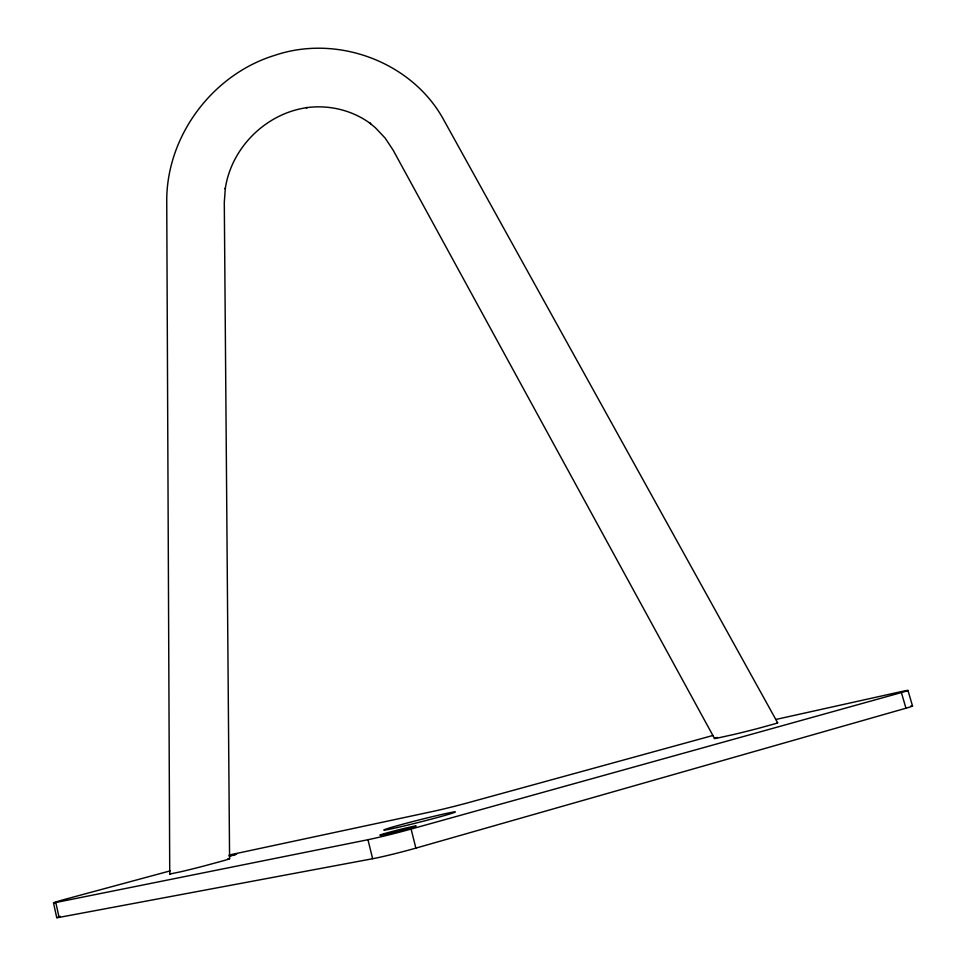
<?xml version="1.0" encoding="UTF-8"?>
<svg xmlns="http://www.w3.org/2000/svg" width="966" height="966" viewBox="0 0 966 966"><rect width="100%" height="100%" fill="white"/><g stroke="black" fill="none" stroke-linecap="round" stroke-linejoin="round"><path stroke-width="1.45" d="M57.417 917.277A25.14 0.809 -14.5 0 0 59.071 917.41L372.635 858.726A31.733 1.34 -14.3 0 0 415.863 848.124L905.963 708.211A26.988 0.906 -13.8 0 0 910.733 706.086M229.86 856.262L236.634 854.161L229.002 855.852M59.071 917.41L55.799 902.522L367.961 839.72A31.685 1.051 -14.2 0 0 411.105 829.057L901.387 692.562L905.963 708.211M712.836 735.5L469.512 802.348A26.589 0.737 -14.2 0 1 433.179 811.368L229.244 855.019M170.221 870.873L67.306 898.694A25.116 0.628 -14.5 0 0 55.799 902.522M775.746 719.489L899.141 692.079A26.951 0.712 -13.9 0 1 901.387 692.562M227.916 858.822L229.316 858.617A29.427 0.761 -14.4 0 1 223.424 860.73L203.271 866.188A31.793 0.821 -14.4 0 1 181.161 871.682L169.847 874.037A29.427 0.761 -14.4 0 1 170.825 873.469M777.63 722.761L444.275 120.895C412.965 62.15 337.895 34.112 275.225 55.195C212.399 74.201 165.874 136.617 166.744 202.377L169.738 873.904M714.502 738.447L393.114 150.116L385.168 138.114L375.339 127.669L369.459 122.863L370.739 123.805C352.469 110.124 328.802 104.569 306.258 107.697L307.297 107.6C266 113.203 231.14 147.762 225.235 188.998L225.344 187.972L224.293 202.546L229.582 858.714M912.52 706.025L907.968 690.473M411.105 829.057L415.863 848.124M367.961 839.72L372.635 858.726M53.48 902.824L56.728 917.628M776.978 722.749A30.864 0.821 -14 0 1 775.179 723.715L757.742 728.521A33.339 0.894 -14 0 1 733.58 734.522L716.663 738.253A30.852 0.821 -14 0 1 717.255 737.42M59.095 916.686A25.14 0.809 -14.5 0 1 60.29 916.299M397.424 827.512A36.841 1.135 -14.2 0 0 455.058 812.177A36.841 1.135 -14.2 0 0 406.795 823.129A36.841 1.135 -14.2 0 0 397.424 827.512M386.472 834.008A18.777 0.616 -14.2 0 0 416.044 826.123A18.777 0.616 -14.2 0 0 391.822 831.569A18.777 0.616 -14.2 0 0 386.472 834.008"/></g></svg>
